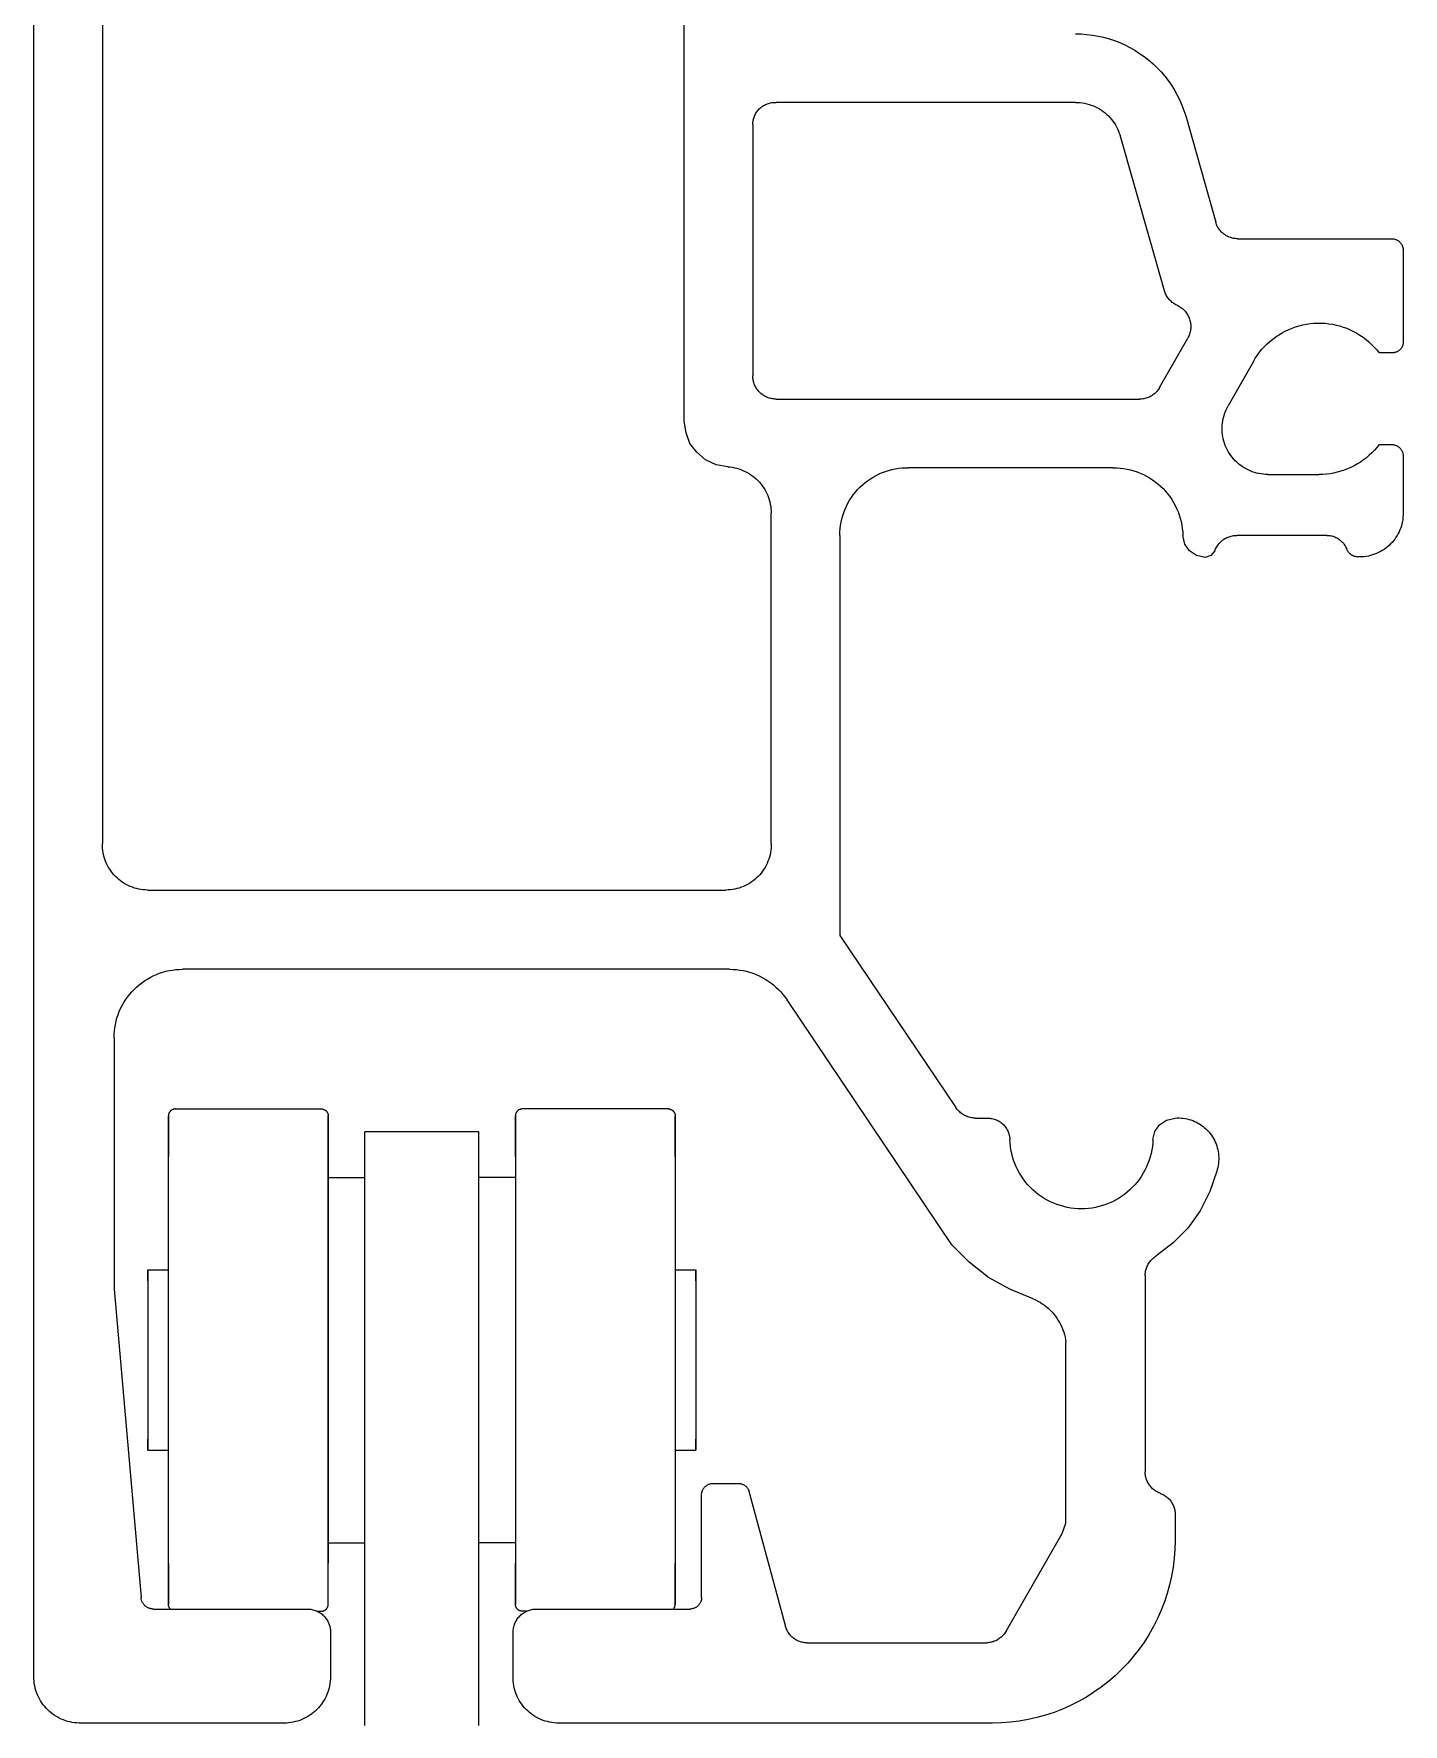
# Model space of a CAD drawing. Header units: millimetres. Extents: x -999 to 4635, y -962 to 3668.
# Drawn here: x -712.9 to -652.9, y 2954.6 to 3028.6 of the extents above; entities that cross this region are included whole.
import ezdxf

# ---------------------------------------------------------------- set-up
doc = ezdxf.new("R2010")
doc.units = ezdxf.units.MM
doc.layers.add('GORUNEN', color=7, linetype='Continuous', lineweight=9)

msp = doc.modelspace()

# ---------------------------------------------------------------- linework, layer by layer
at = {"layer": 'GORUNEN'}
for points in [[(-709.848, 3037.616), (-709.848, 2993.123)], [(-712.853, 2956.632), (-712.853, 3037.108)], [(-684.363, 3011.623), (-684.363, 3031.139)], [(-667.218, 3028.599), (-666.97, 3028.593), (-666.723, 3028.574), (-666.476, 3028.544), (-666.232, 3028.501), (-665.99, 3028.447), (-665.751, 3028.38), (-665.515, 3028.302), (-665.284, 3028.212), (-665.057, 3028.111), (-664.836, 3027.999), (-664.62, 3027.877), (-664.411, 3027.743), (-664.208, 3027.6), (-664.013, 3027.447), (-663.826, 3027.284), (-663.646, 3027.113), (-663.476, 3026.932), (-663.314, 3026.744), (-663.162, 3026.548), (-663.02, 3026.344), (-662.888, 3026.134), (-662.767, 3025.918), (-662.656, 3025.696), (-662.557, 3025.468), (-662.469, 3025.236), (-662.392, 3025)], [(-681.357, 3024.619), (-681.356, 3024.667), (-681.353, 3024.714), (-681.347, 3024.762), (-681.339, 3024.809), (-681.328, 3024.855), (-681.316, 3024.901), (-681.301, 3024.946), (-681.284, 3024.991), (-681.265, 3025.034), (-681.243, 3025.077), (-681.22, 3025.119), (-681.194, 3025.159), (-681.167, 3025.198), (-681.138, 3025.235), (-681.107, 3025.272), (-681.074, 3025.306), (-681.04, 3025.339), (-681.004, 3025.37), (-680.966, 3025.4), (-680.928, 3025.427), (-680.887, 3025.453), (-680.846, 3025.477), (-680.804, 3025.498), (-680.76, 3025.518), (-680.716, 3025.535), (-680.671, 3025.55), (-680.625, 3025.563), (-680.578, 3025.574), (-680.531, 3025.583), (-680.484, 3025.589), (-680.437, 3025.592), (-680.389, 3025.594), (-680.341, 3025.593)], [(-667.218, 3025.593), (-680.341, 3025.593)], [(-667.218, 3025.593), (-667.118, 3025.591), (-667.019, 3025.583), (-666.92, 3025.571), (-666.822, 3025.554), (-666.724, 3025.532), (-666.628, 3025.506), (-666.534, 3025.475), (-666.44, 3025.439), (-666.349, 3025.398), (-666.26, 3025.354), (-666.173, 3025.305), (-666.089, 3025.251), (-666.007, 3025.194), (-665.929, 3025.133), (-665.853, 3025.068), (-665.781, 3024.999), (-665.712, 3024.927), (-665.646, 3024.852), (-665.585, 3024.773), (-665.527, 3024.692), (-665.474, 3024.608), (-665.424, 3024.521), (-665.379, 3024.432), (-665.339, 3024.341), (-665.302, 3024.248), (-665.271, 3024.154)], [(-662.392, 3025), (-661.08, 3020.344)], [(-681.357, 3024.619), (-681.357, 3013.613)], [(-663.323, 3017.338), (-665.271, 3024.154)], [(-660.106, 3019.624), (-660.154, 3019.624), (-660.203, 3019.626), (-660.251, 3019.631), (-660.298, 3019.638), (-660.346, 3019.648), (-660.392, 3019.66), (-660.439, 3019.674), (-660.484, 3019.69), (-660.529, 3019.708), (-660.572, 3019.729), (-660.615, 3019.752), (-660.656, 3019.776), (-660.697, 3019.803), (-660.735, 3019.832), (-660.773, 3019.862), (-660.809, 3019.895), (-660.843, 3019.929), (-660.875, 3019.964), (-660.906, 3020.002), (-660.935, 3020.04), (-660.962, 3020.08), (-660.987, 3020.122), (-661.01, 3020.164), (-661.03, 3020.208), (-661.049, 3020.252), (-661.066, 3020.298), (-661.08, 3020.344)], [(-660.106, 3019.624), (-653.375, 3019.624)], [(-653.375, 3019.624), (-653.35, 3019.623), (-653.325, 3019.622), (-653.301, 3019.619), (-653.276, 3019.614), (-653.252, 3019.609), (-653.228, 3019.602), (-653.204, 3019.594), (-653.181, 3019.585), (-653.158, 3019.575), (-653.136, 3019.564), (-653.114, 3019.552), (-653.093, 3019.538), (-653.072, 3019.524), (-653.053, 3019.509), (-653.034, 3019.492), (-653.016, 3019.475), (-652.999, 3019.457), (-652.982, 3019.438), (-652.967, 3019.419), (-652.953, 3019.398), (-652.939, 3019.377), (-652.927, 3019.355), (-652.916, 3019.333), (-652.906, 3019.31), (-652.897, 3019.287), (-652.889, 3019.263), (-652.882, 3019.239), (-652.877, 3019.215), (-652.873, 3019.191), (-652.87, 3019.166), (-652.868, 3019.141), (-652.867, 3019.116)], [(-652.867, 3019.116), (-652.867, 3015.094)], [(-662.782, 3016.713), (-662.825, 3016.733), (-662.866, 3016.756), (-662.907, 3016.78), (-662.946, 3016.807), (-662.984, 3016.835), (-663.021, 3016.865), (-663.056, 3016.897), (-663.09, 3016.93), (-663.122, 3016.965), (-663.152, 3017.002), (-663.18, 3017.04), (-663.207, 3017.079), (-663.231, 3017.12), (-663.254, 3017.162), (-663.275, 3017.204), (-663.293, 3017.248), (-663.309, 3017.293), (-663.323, 3017.338)], [(-662.782, 3016.713), (-662.736, 3016.691), (-662.692, 3016.667), (-662.649, 3016.641), (-662.607, 3016.613), (-662.566, 3016.583), (-662.527, 3016.55), (-662.49, 3016.516), (-662.454, 3016.481), (-662.421, 3016.443), (-662.389, 3016.404), (-662.359, 3016.363), (-662.331, 3016.321), (-662.305, 3016.278), (-662.281, 3016.233), (-662.26, 3016.187), (-662.241, 3016.141), (-662.224, 3016.093), (-662.209, 3016.045), (-662.197, 3015.996), (-662.188, 3015.946), (-662.18, 3015.896), (-662.175, 3015.846), (-662.173, 3015.796), (-662.173, 3015.745), (-662.176, 3015.695), (-662.181, 3015.645), (-662.188, 3015.595), (-662.198, 3015.545), (-662.211, 3015.496), (-662.225, 3015.448), (-662.242, 3015.4), (-662.262, 3015.354), (-662.284, 3015.308), (-662.307, 3015.264)], [(-663.535, 3013.105), (-662.307, 3015.264)], [(-659.429, 3014.248), (-659.345, 3014.388), (-659.254, 3014.523), (-659.157, 3014.654), (-659.054, 3014.781), (-658.944, 3014.901), (-658.829, 3015.017), (-658.708, 3015.126), (-658.582, 3015.229), (-658.45, 3015.326), (-658.315, 3015.417), (-658.175, 3015.5), (-658.031, 3015.577), (-657.883, 3015.646), (-657.732, 3015.708), (-657.578, 3015.763), (-657.422, 3015.81), (-657.264, 3015.849), (-657.103, 3015.88), (-656.942, 3015.903), (-656.78, 3015.919), (-656.617, 3015.926), (-656.453, 3015.925), (-656.291, 3015.916), (-656.128, 3015.899), (-655.967, 3015.875), (-655.807, 3015.842), (-655.649, 3015.801), (-655.493, 3015.753), (-655.34, 3015.697), (-655.19, 3015.633), (-655.043, 3015.562), (-654.9, 3015.484), (-654.761, 3015.399), (-654.626, 3015.308), (-654.495, 3015.209), (-654.37, 3015.105), (-654.25, 3014.994), (-654.136, 3014.878), (-654.028, 3014.756), (-653.925, 3014.629)], [(-653.375, 3014.629), (-653.925, 3014.629)], [(-652.867, 3015.094), (-652.868, 3015.072), (-652.869, 3015.049), (-652.872, 3015.026), (-652.876, 3015.004), (-652.881, 3014.982), (-652.887, 3014.96), (-652.894, 3014.938), (-652.902, 3014.917), (-652.911, 3014.896), (-652.922, 3014.875), (-652.933, 3014.855), (-652.945, 3014.836), (-652.958, 3014.818), (-652.972, 3014.799), (-652.987, 3014.782), (-653.002, 3014.766), (-653.019, 3014.75), (-653.036, 3014.735), (-653.054, 3014.721), (-653.072, 3014.707), (-653.091, 3014.695), (-653.111, 3014.684), (-653.131, 3014.673), (-653.152, 3014.664), (-653.173, 3014.656), (-653.195, 3014.648), (-653.217, 3014.642), (-653.239, 3014.637), (-653.261, 3014.633), (-653.284, 3014.63), (-653.307, 3014.628), (-653.33, 3014.627), (-653.352, 3014.627), (-653.375, 3014.629)], [(-659.429, 3014.248), (-660.529, 3012.3)], [(-680.341, 3012.597), (-680.391, 3012.598), (-680.441, 3012.602), (-680.49, 3012.608), (-680.54, 3012.616), (-680.588, 3012.627), (-680.636, 3012.64), (-680.684, 3012.656), (-680.73, 3012.674), (-680.776, 3012.694), (-680.82, 3012.717), (-680.864, 3012.741), (-680.906, 3012.768), (-680.947, 3012.797), (-680.986, 3012.827), (-681.024, 3012.86), (-681.06, 3012.894), (-681.094, 3012.93), (-681.127, 3012.968), (-681.157, 3013.007), (-681.186, 3013.048), (-681.213, 3013.09), (-681.237, 3013.134), (-681.26, 3013.178), (-681.28, 3013.224), (-681.298, 3013.27), (-681.314, 3013.318), (-681.327, 3013.366), (-681.338, 3013.414), (-681.346, 3013.464), (-681.353, 3013.513), (-681.356, 3013.563), (-681.357, 3013.613)], [(-663.535, 3013.105), (-663.56, 3013.063), (-663.587, 3013.022), (-663.617, 3012.983), (-663.647, 3012.945), (-663.68, 3012.909), (-663.715, 3012.875), (-663.751, 3012.842), (-663.789, 3012.811), (-663.828, 3012.781), (-663.868, 3012.754), (-663.91, 3012.729), (-663.953, 3012.706), (-663.997, 3012.685), (-664.042, 3012.666), (-664.088, 3012.649), (-664.135, 3012.635), (-664.182, 3012.622), (-664.23, 3012.613), (-664.278, 3012.605), (-664.327, 3012.6), (-664.375, 3012.597), (-664.424, 3012.597)], [(-680.341, 3012.597), (-664.424, 3012.597)], [(-658.794, 3009.295), (-658.894, 3009.297), (-658.993, 3009.305), (-659.092, 3009.317), (-659.191, 3009.334), (-659.288, 3009.357), (-659.384, 3009.384), (-659.479, 3009.416), (-659.572, 3009.452), (-659.663, 3009.493), (-659.752, 3009.539), (-659.839, 3009.589), (-659.923, 3009.643), (-660.004, 3009.701), (-660.082, 3009.763), (-660.157, 3009.83), (-660.228, 3009.899), (-660.296, 3009.973), (-660.36, 3010.049), (-660.421, 3010.129), (-660.477, 3010.211), (-660.529, 3010.297), (-660.577, 3010.384), (-660.62, 3010.474), (-660.659, 3010.566), (-660.693, 3010.66), (-660.723, 3010.756), (-660.747, 3010.853), (-660.767, 3010.95), (-660.782, 3011.049), (-660.792, 3011.149), (-660.797, 3011.248), (-660.797, 3011.348), (-660.792, 3011.448), (-660.782, 3011.548), (-660.767, 3011.646), (-660.748, 3011.744), (-660.723, 3011.841), (-660.693, 3011.937), (-660.659, 3012.03), (-660.621, 3012.123), (-660.577, 3012.213), (-660.529, 3012.3)], [(-684.278, 3011.115), (-684.363, 3011.623)], [(-684.109, 3010.649), (-684.278, 3011.115)], [(-683.813, 3010.268), (-684.109, 3010.649)], [(-683.432, 3009.93), (-683.813, 3010.268)], [(-653.925, 3010.607), (-654.025, 3010.481), (-654.13, 3010.361), (-654.241, 3010.245), (-654.357, 3010.135), (-654.479, 3010.031), (-654.605, 3009.933), (-654.737, 3009.841), (-654.872, 3009.756), (-655.012, 3009.678), (-655.155, 3009.606), (-655.301, 3009.542), (-655.451, 3009.484), (-655.603, 3009.434), (-655.757, 3009.392), (-655.914, 3009.357), (-656.071, 3009.33), (-656.23, 3009.31), (-656.39, 3009.299), (-656.55, 3009.295)], [(-653.925, 3010.607), (-653.375, 3010.607)], [(-653.375, 3010.607), (-653.35, 3010.606), (-653.325, 3010.605), (-653.301, 3010.602), (-653.276, 3010.597), (-653.252, 3010.592), (-653.228, 3010.585), (-653.204, 3010.577), (-653.181, 3010.568), (-653.158, 3010.558), (-653.136, 3010.547), (-653.114, 3010.535), (-653.093, 3010.521), (-653.072, 3010.507), (-653.053, 3010.492), (-653.034, 3010.475), (-653.016, 3010.458), (-652.999, 3010.44), (-652.982, 3010.421), (-652.967, 3010.402), (-652.953, 3010.381), (-652.939, 3010.36), (-652.927, 3010.338), (-652.916, 3010.316), (-652.906, 3010.293), (-652.897, 3010.27), (-652.889, 3010.246), (-652.882, 3010.222), (-652.877, 3010.198), (-652.873, 3010.174), (-652.87, 3010.149), (-652.868, 3010.124), (-652.867, 3010.099)], [(-652.867, 3010.099), (-652.867, 3007.601)], [(-682.966, 3009.718), (-683.432, 3009.93)], [(-682.458, 3009.633), (-682.966, 3009.718)], [(-682.458, 3009.633), (-682.36, 3009.625), (-682.262, 3009.611), (-682.164, 3009.593), (-682.068, 3009.57), (-681.973, 3009.542), (-681.88, 3009.51), (-681.788, 3009.473), (-681.698, 3009.432), (-681.61, 3009.387), (-681.524, 3009.337), (-681.441, 3009.283), (-681.361, 3009.225), (-681.284, 3009.164), (-681.209, 3009.098), (-681.138, 3009.03), (-681.07, 3008.958), (-681.006, 3008.882), (-680.946, 3008.804), (-680.89, 3008.722), (-680.837, 3008.639), (-680.789, 3008.552), (-680.745, 3008.464), (-680.705, 3008.373), (-680.67, 3008.281), (-680.639, 3008.187), (-680.613, 3008.091), (-680.591, 3007.995), (-680.575, 3007.897), (-680.563, 3007.799), (-680.555, 3007.7), (-680.553, 3007.601)], [(-677.547, 3006.628), (-677.544, 3006.774), (-677.533, 3006.921), (-677.515, 3007.066), (-677.489, 3007.211), (-677.457, 3007.354), (-677.418, 3007.496), (-677.371, 3007.635), (-677.318, 3007.772), (-677.258, 3007.905), (-677.191, 3008.036), (-677.118, 3008.164), (-677.039, 3008.287), (-676.954, 3008.407), (-676.863, 3008.522), (-676.766, 3008.632), (-676.664, 3008.738), (-676.557, 3008.839), (-676.446, 3008.934), (-676.329, 3009.023), (-676.208, 3009.106), (-676.084, 3009.184), (-675.955, 3009.255), (-675.824, 3009.32), (-675.689, 3009.378), (-675.551, 3009.429), (-675.411, 3009.473), (-675.269, 3009.511), (-675.126, 3009.541), (-674.981, 3009.565), (-674.835, 3009.581), (-674.689, 3009.589), (-674.542, 3009.591)], [(-665.567, 3009.591), (-674.542, 3009.591)], [(-665.567, 3009.591), (-665.415, 3009.587), (-665.264, 3009.576), (-665.114, 3009.557), (-664.964, 3009.531), (-664.816, 3009.497), (-664.67, 3009.456), (-664.526, 3009.408), (-664.385, 3009.353), (-664.247, 3009.29), (-664.112, 3009.221), (-663.98, 3009.145), (-663.853, 3009.063), (-663.729, 3008.975), (-663.611, 3008.88), (-663.497, 3008.78), (-663.388, 3008.675), (-663.284, 3008.563), (-663.187, 3008.447), (-663.095, 3008.327), (-663.009, 3008.201), (-662.93, 3008.072), (-662.857, 3007.939), (-662.791, 3007.803), (-662.731, 3007.663), (-662.679, 3007.52), (-662.634, 3007.376), (-662.596, 3007.229), (-662.566, 3007.08), (-662.543, 3006.93), (-662.527, 3006.779), (-662.519, 3006.628)], [(-658.794, 3009.295), (-656.55, 3009.295)], [(-680.553, 2993.123), (-680.553, 3007.601)], [(-652.867, 3007.601), (-652.869, 3007.508), (-652.876, 3007.415), (-652.888, 3007.322), (-652.903, 3007.23), (-652.924, 3007.139), (-652.948, 3007.049), (-652.977, 3006.96), (-653.011, 3006.872), (-653.048, 3006.787), (-653.09, 3006.703), (-653.136, 3006.622), (-653.185, 3006.542), (-653.239, 3006.466), (-653.296, 3006.392), (-653.356, 3006.321), (-653.42, 3006.252), (-653.487, 3006.188), (-653.558, 3006.126), (-653.631, 3006.068), (-653.707, 3006.013), (-653.785, 3005.963), (-653.866, 3005.916), (-653.949, 3005.873), (-654.034, 3005.834), (-654.121, 3005.8), (-654.209, 3005.769), (-654.299, 3005.743), (-654.39, 3005.722), (-654.482, 3005.704), (-654.574, 3005.692), (-654.667, 3005.684), (-654.761, 3005.68), (-654.854, 3005.681)], [(-677.547, 3006.628), (-677.547, 2989.102)], [(-662.434, 3006.247), (-662.519, 3006.628)], [(-661.122, 3005.95), (-661.103, 3005.997), (-661.082, 3006.043), (-661.059, 3006.088), (-661.034, 3006.132), (-661.007, 3006.174), (-660.977, 3006.215), (-660.946, 3006.255), (-660.912, 3006.293), (-660.877, 3006.329), (-660.84, 3006.363), (-660.802, 3006.396), (-660.762, 3006.427), (-660.721, 3006.456), (-660.678, 3006.483), (-660.634, 3006.507), (-660.589, 3006.53), (-660.542, 3006.55), (-660.495, 3006.568), (-660.447, 3006.584), (-660.398, 3006.597), (-660.349, 3006.608), (-660.299, 3006.617), (-660.249, 3006.623), (-660.199, 3006.626), (-660.148, 3006.628)], [(-656.211, 3006.628), (-660.148, 3006.628)], [(-656.211, 3006.628), (-656.167, 3006.627), (-656.122, 3006.623), (-656.077, 3006.618), (-656.033, 3006.61), (-655.989, 3006.601), (-655.946, 3006.589), (-655.903, 3006.575), (-655.861, 3006.559), (-655.82, 3006.541), (-655.78, 3006.522), (-655.741, 3006.5), (-655.703, 3006.476), (-655.666, 3006.451), (-655.63, 3006.423), (-655.596, 3006.395), (-655.563, 3006.364), (-655.531, 3006.332), (-655.501, 3006.299), (-655.473, 3006.264), (-655.447, 3006.227), (-655.422, 3006.19), (-655.399, 3006.151), (-655.378, 3006.112), (-655.359, 3006.071), (-655.342, 3006.029)], [(-662.223, 3005.95), (-662.434, 3006.247)], [(-661.926, 3005.739), (-662.223, 3005.95)], [(-661.545, 3005.654), (-661.926, 3005.739)], [(-661.291, 3005.739), (-661.545, 3005.654)], [(-661.122, 3005.95), (-661.291, 3005.739)], [(-654.854, 3005.681), (-654.881, 3005.682), (-654.907, 3005.685), (-654.933, 3005.689), (-654.959, 3005.695), (-654.985, 3005.701), (-655.01, 3005.709), (-655.035, 3005.718), (-655.059, 3005.729), (-655.083, 3005.74), (-655.106, 3005.753), (-655.129, 3005.767), (-655.151, 3005.781), (-655.172, 3005.797), (-655.192, 3005.814), (-655.212, 3005.832), (-655.231, 3005.851), (-655.248, 3005.871), (-655.265, 3005.891), (-655.281, 3005.913), (-655.295, 3005.935), (-655.309, 3005.958), (-655.321, 3005.981), (-655.332, 3006.005), (-655.342, 3006.029)], [(-707.858, 2991.091), (-707.957, 2991.094), (-708.056, 2991.101), (-708.154, 2991.113), (-708.251, 2991.131), (-708.348, 2991.153), (-708.443, 2991.179), (-708.537, 2991.211), (-708.629, 2991.247), (-708.72, 2991.287), (-708.808, 2991.333), (-708.894, 2991.382), (-708.977, 2991.436), (-709.057, 2991.493), (-709.135, 2991.555), (-709.209, 2991.62), (-709.28, 2991.689), (-709.348, 2991.762), (-709.411, 2991.837), (-709.471, 2991.916), (-709.527, 2991.998), (-709.579, 2992.082), (-709.627, 2992.169), (-709.67, 2992.258), (-709.708, 2992.349), (-709.743, 2992.442), (-709.772, 2992.536), (-709.797, 2992.632), (-709.817, 2992.729), (-709.832, 2992.827), (-709.842, 2992.926), (-709.847, 2993.024), (-709.848, 2993.123)], [(-680.553, 2993.123), (-680.553, 2993.024), (-680.559, 2992.926), (-680.569, 2992.827), (-680.584, 2992.729), (-680.604, 2992.632), (-680.629, 2992.536), (-680.658, 2992.442), (-680.692, 2992.349), (-680.731, 2992.258), (-680.774, 2992.169), (-680.822, 2992.082), (-680.874, 2991.998), (-680.93, 2991.916), (-680.99, 2991.837), (-681.053, 2991.762), (-681.121, 2991.689), (-681.192, 2991.62), (-681.266, 2991.555), (-681.344, 2991.493), (-681.424, 2991.436), (-681.507, 2991.382), (-681.593, 2991.333), (-681.681, 2991.287), (-681.772, 2991.247), (-681.864, 2991.211), (-681.958, 2991.179), (-682.053, 2991.153), (-682.149, 2991.131), (-682.247, 2991.113), (-682.345, 2991.101), (-682.444, 2991.094), (-682.543, 2991.091)], [(-707.858, 2991.091), (-682.543, 2991.091)], [(-677.547, 2989.102), (-672.467, 2981.566)], [(-709.34, 2984.614), (-709.336, 2984.762), (-709.325, 2984.909), (-709.307, 2985.055), (-709.282, 2985.201), (-709.25, 2985.345), (-709.21, 2985.487), (-709.164, 2985.627), (-709.111, 2985.765), (-709.051, 2985.899), (-708.985, 2986.031), (-708.912, 2986.16), (-708.833, 2986.284), (-708.748, 2986.405), (-708.657, 2986.521), (-708.561, 2986.633), (-708.459, 2986.74), (-708.353, 2986.841), (-708.241, 2986.938), (-708.125, 2987.029), (-708.004, 2987.113), (-707.879, 2987.192), (-707.751, 2987.265), (-707.619, 2987.331), (-707.484, 2987.391), (-707.347, 2987.444), (-707.207, 2987.491), (-707.064, 2987.53), (-706.92, 2987.562), (-706.775, 2987.587), (-706.629, 2987.606), (-706.482, 2987.616), (-706.334, 2987.62)], [(-682.373, 2987.62), (-706.334, 2987.62)], [(-682.373, 2987.62), (-682.225, 2987.616), (-682.077, 2987.606), (-681.93, 2987.587), (-681.784, 2987.562), (-681.639, 2987.53), (-681.496, 2987.49), (-681.355, 2987.444), (-681.217, 2987.391), (-681.081, 2987.331), (-680.949, 2987.264), (-680.819, 2987.192), (-680.694, 2987.112), (-680.572, 2987.027), (-680.455, 2986.936), (-680.343, 2986.84), (-680.235, 2986.738), (-680.132, 2986.631), (-680.035, 2986.519), (-679.944, 2986.402), (-679.858, 2986.281)], [(-672.637, 2975.555), (-679.858, 2986.281)], [(-709.34, 2984.614), (-709.34, 2973.608)], [(-706.656, 2981.5), (-706.67, 2981.5), (-706.685, 2981.499), (-706.699, 2981.497), (-706.713, 2981.495), (-706.727, 2981.492), (-706.741, 2981.488), (-706.754, 2981.483), (-706.768, 2981.478), (-706.781, 2981.473), (-706.794, 2981.466), (-706.806, 2981.46), (-706.819, 2981.452), (-706.83, 2981.444), (-706.842, 2981.436), (-706.853, 2981.426), (-706.863, 2981.417), (-706.874, 2981.407), (-706.883, 2981.396), (-706.892, 2981.385), (-706.901, 2981.373), (-706.909, 2981.362), (-706.916, 2981.349), (-706.923, 2981.337), (-706.929, 2981.324), (-706.935, 2981.311), (-706.94, 2981.297), (-706.944, 2981.284), (-706.948, 2981.27), (-706.951, 2981.256), (-706.953, 2981.242), (-706.955, 2981.227), (-706.956, 2981.214), (-706.956, 2981.2)], [(-706.656, 2981.5), (-706.67, 2981.5), (-706.685, 2981.499), (-706.699, 2981.497), (-706.713, 2981.495), (-706.727, 2981.492), (-706.741, 2981.488), (-706.754, 2981.483), (-706.768, 2981.478), (-706.781, 2981.473), (-706.794, 2981.466), (-706.806, 2981.46), (-706.819, 2981.452), (-706.83, 2981.444), (-706.842, 2981.436), (-706.853, 2981.426), (-706.863, 2981.417), (-706.874, 2981.407), (-706.883, 2981.396), (-706.892, 2981.385), (-706.901, 2981.373), (-706.909, 2981.362), (-706.916, 2981.349), (-706.923, 2981.337), (-706.929, 2981.324), (-706.935, 2981.311), (-706.94, 2981.297), (-706.944, 2981.284), (-706.948, 2981.27), (-706.951, 2981.256), (-706.953, 2981.242), (-706.955, 2981.227), (-706.956, 2981.214), (-706.956, 2981.2)], [(-706.956, 2981.2), (-706.956, 2979.4)], [(-706.956, 2970.5), (-706.956, 2981.2)], [(-706.656, 2981.5), (-700.256, 2981.5)], [(-700.256, 2981.5), (-700.242, 2981.5), (-700.227, 2981.499), (-700.213, 2981.497), (-700.199, 2981.495), (-700.185, 2981.492), (-700.171, 2981.488), (-700.158, 2981.483), (-700.144, 2981.478), (-700.131, 2981.473), (-700.118, 2981.466), (-700.106, 2981.46), (-700.094, 2981.452), (-700.082, 2981.444), (-700.07, 2981.436), (-700.059, 2981.426), (-700.049, 2981.417), (-700.039, 2981.407), (-700.029, 2981.396), (-700.02, 2981.385), (-700.011, 2981.373), (-700.003, 2981.362), (-699.996, 2981.349), (-699.989, 2981.337), (-699.983, 2981.324), (-699.977, 2981.311), (-699.972, 2981.297), (-699.968, 2981.284), (-699.964, 2981.27), (-699.961, 2981.256), (-699.959, 2981.242), (-699.957, 2981.227), (-699.956, 2981.214), (-699.956, 2981.2)], [(-700.256, 2981.5), (-700.242, 2981.5), (-700.227, 2981.499), (-700.213, 2981.497), (-700.199, 2981.495), (-700.185, 2981.492), (-700.171, 2981.488), (-700.158, 2981.483), (-700.144, 2981.478), (-700.131, 2981.473), (-700.118, 2981.466), (-700.106, 2981.46), (-700.094, 2981.452), (-700.082, 2981.444), (-700.07, 2981.436), (-700.059, 2981.426), (-700.049, 2981.417), (-700.039, 2981.407), (-700.029, 2981.396), (-700.02, 2981.385), (-700.011, 2981.373), (-700.003, 2981.362), (-699.996, 2981.349), (-699.989, 2981.337), (-699.983, 2981.324), (-699.977, 2981.311), (-699.972, 2981.297), (-699.968, 2981.284), (-699.964, 2981.27), (-699.961, 2981.256), (-699.959, 2981.242), (-699.957, 2981.227), (-699.956, 2981.214), (-699.956, 2981.2)], [(-699.956, 2970.5), (-699.956, 2981.2)], [(-699.956, 2981.2), (-699.956, 2979.4)], [(-691.456, 2981.5), (-691.47, 2981.5), (-691.485, 2981.499), (-691.499, 2981.497), (-691.513, 2981.495), (-691.527, 2981.492), (-691.541, 2981.488), (-691.554, 2981.483), (-691.568, 2981.478), (-691.581, 2981.473), (-691.594, 2981.466), (-691.606, 2981.46), (-691.619, 2981.452), (-691.63, 2981.444), (-691.642, 2981.436), (-691.653, 2981.426), (-691.663, 2981.417), (-691.674, 2981.407), (-691.683, 2981.396), (-691.692, 2981.385), (-691.701, 2981.373), (-691.709, 2981.362), (-691.716, 2981.349), (-691.723, 2981.337), (-691.729, 2981.324), (-691.735, 2981.311), (-691.74, 2981.297), (-691.744, 2981.284), (-691.748, 2981.27), (-691.751, 2981.256), (-691.753, 2981.242), (-691.755, 2981.227), (-691.756, 2981.214), (-691.756, 2981.2)], [(-691.456, 2981.5), (-691.47, 2981.5), (-691.485, 2981.499), (-691.499, 2981.497), (-691.513, 2981.495), (-691.527, 2981.492), (-691.541, 2981.488), (-691.554, 2981.483), (-691.568, 2981.478), (-691.581, 2981.473), (-691.594, 2981.466), (-691.606, 2981.46), (-691.619, 2981.452), (-691.63, 2981.444), (-691.642, 2981.436), (-691.653, 2981.426), (-691.663, 2981.417), (-691.674, 2981.407), (-691.683, 2981.396), (-691.692, 2981.385), (-691.701, 2981.373), (-691.709, 2981.362), (-691.716, 2981.349), (-691.723, 2981.337), (-691.729, 2981.324), (-691.735, 2981.311), (-691.74, 2981.297), (-691.744, 2981.284), (-691.748, 2981.27), (-691.751, 2981.256), (-691.753, 2981.242), (-691.755, 2981.227), (-691.756, 2981.214), (-691.756, 2981.2)], [(-691.756, 2979.4), (-691.756, 2981.2)], [(-691.756, 2981.2), (-691.756, 2970.5)], [(-685.056, 2981.5), (-691.456, 2981.5)], [(-685.056, 2981.5), (-691.456, 2981.5)], [(-685.056, 2981.5), (-685.042, 2981.5), (-685.027, 2981.499), (-685.013, 2981.497), (-684.999, 2981.495), (-684.985, 2981.492), (-684.971, 2981.488), (-684.958, 2981.483), (-684.944, 2981.478), (-684.931, 2981.473), (-684.918, 2981.466), (-684.906, 2981.46), (-684.894, 2981.452), (-684.882, 2981.444), (-684.87, 2981.436), (-684.859, 2981.426), (-684.849, 2981.417), (-684.839, 2981.407), (-684.829, 2981.396), (-684.82, 2981.385), (-684.811, 2981.373), (-684.803, 2981.362), (-684.796, 2981.349), (-684.789, 2981.337), (-684.783, 2981.324), (-684.777, 2981.311), (-684.772, 2981.297), (-684.768, 2981.284), (-684.764, 2981.27), (-684.761, 2981.256), (-684.759, 2981.242), (-684.757, 2981.227), (-684.756, 2981.214), (-684.756, 2981.2)], [(-685.056, 2981.5), (-685.042, 2981.5), (-685.027, 2981.499), (-685.013, 2981.497), (-684.999, 2981.495), (-684.985, 2981.492), (-684.971, 2981.488), (-684.958, 2981.483), (-684.944, 2981.478), (-684.931, 2981.473), (-684.918, 2981.466), (-684.906, 2981.46), (-684.894, 2981.452), (-684.882, 2981.444), (-684.87, 2981.436), (-684.859, 2981.426), (-684.849, 2981.417), (-684.839, 2981.407), (-684.829, 2981.396), (-684.82, 2981.385), (-684.811, 2981.373), (-684.803, 2981.362), (-684.796, 2981.349), (-684.789, 2981.337), (-684.783, 2981.324), (-684.777, 2981.311), (-684.772, 2981.297), (-684.768, 2981.284), (-684.764, 2981.27), (-684.761, 2981.256), (-684.759, 2981.242), (-684.757, 2981.227), (-684.756, 2981.214), (-684.756, 2981.2)], [(-684.756, 2981.2), (-684.756, 2970.5)], [(-684.756, 2979.4), (-684.756, 2981.2)], [(-671.621, 2981.101), (-671.673, 2981.103), (-671.726, 2981.109), (-671.778, 2981.117), (-671.83, 2981.128), (-671.881, 2981.141), (-671.931, 2981.157), (-671.981, 2981.175), (-672.03, 2981.196), (-672.077, 2981.219), (-672.123, 2981.244), (-672.168, 2981.272), (-672.212, 2981.302), (-672.254, 2981.334), (-672.294, 2981.368), (-672.333, 2981.404), (-672.369, 2981.442), (-672.404, 2981.482), (-672.437, 2981.523), (-672.467, 2981.566)], [(-698.356, 2970.5), (-698.356, 2980.5)], [(-693.356, 2980.5), (-698.356, 2980.5)], [(-693.356, 2970.5), (-693.356, 2980.5)], [(-671.621, 2981.101), (-671.07, 2981.101)], [(-671.07, 2981.101), (-671.022, 2981.099), (-670.975, 2981.096), (-670.927, 2981.09), (-670.88, 2981.082), (-670.833, 2981.071), (-670.787, 2981.058), (-670.741, 2981.043), (-670.696, 2981.026), (-670.653, 2981.007), (-670.61, 2980.985), (-670.568, 2980.961), (-670.527, 2980.935), (-670.488, 2980.908), (-670.451, 2980.878), (-670.414, 2980.847), (-670.38, 2980.814), (-670.347, 2980.779), (-670.315, 2980.742), (-670.286, 2980.704), (-670.258, 2980.665), (-670.233, 2980.624), (-670.209, 2980.583), (-670.188, 2980.54), (-670.169, 2980.496), (-670.152, 2980.451), (-670.137, 2980.405), (-670.124, 2980.359), (-670.114, 2980.312), (-670.106, 2980.265), (-670.1, 2980.217), (-670.097, 2980.169)], [(-663.831, 2980.169), (-663.747, 2980.508)], [(-663.747, 2980.508), (-663.535, 2980.804)], [(-663.535, 2980.804), (-663.239, 2981.016)], [(-663.239, 2981.016), (-662.858, 2981.101)], [(-662.858, 2981.101), (-662.771, 2981.105), (-662.683, 2981.106), (-662.596, 2981.102), (-662.509, 2981.094), (-662.423, 2981.081), (-662.337, 2981.064), (-662.252, 2981.043), (-662.168, 2981.018), (-662.086, 2980.989), (-662.005, 2980.956), (-661.926, 2980.919), (-661.849, 2980.878), (-661.774, 2980.833), (-661.701, 2980.785), (-661.631, 2980.733), (-661.564, 2980.677), (-661.499, 2980.619), (-661.437, 2980.557), (-661.378, 2980.493), (-661.323, 2980.425), (-661.271, 2980.355), (-661.222, 2980.282), (-661.177, 2980.207), (-661.136, 2980.13), (-661.099, 2980.052), (-661.065, 2979.971), (-661.036, 2979.889), (-661.01, 2979.805), (-660.989, 2979.72), (-660.972, 2979.635), (-660.96, 2979.548), (-660.951, 2979.461), (-660.947, 2979.374), (-660.947, 2979.287), (-660.951, 2979.199), (-660.96, 2979.113), (-660.973, 2979.026), (-660.99, 2978.941), (-661.012, 2978.856), (-661.037, 2978.772)], [(-663.831, 2980.169), (-663.84, 2980.014), (-663.856, 2979.859), (-663.88, 2979.705), (-663.911, 2979.552), (-663.95, 2979.401), (-663.997, 2979.253), (-664.051, 2979.106), (-664.112, 2978.963), (-664.18, 2978.823), (-664.255, 2978.686), (-664.336, 2978.553), (-664.424, 2978.425), (-664.519, 2978.301), (-664.619, 2978.182), (-664.725, 2978.068), (-664.837, 2977.959), (-664.954, 2977.856), (-665.076, 2977.759), (-665.203, 2977.669), (-665.334, 2977.584), (-665.469, 2977.507), (-665.608, 2977.436), (-665.75, 2977.372), (-665.895, 2977.315), (-666.043, 2977.266), (-666.193, 2977.223), (-666.345, 2977.189), (-666.498, 2977.162), (-666.653, 2977.143), (-666.808, 2977.131), (-666.964, 2977.127), (-667.12, 2977.131), (-667.275, 2977.143), (-667.43, 2977.162), (-667.583, 2977.189), (-667.735, 2977.223), (-667.885, 2977.266), (-668.033, 2977.315), (-668.178, 2977.372), (-668.32, 2977.436), (-668.459, 2977.507), (-668.594, 2977.584), (-668.725, 2977.669), (-668.852, 2977.759), (-668.974, 2977.856), (-669.091, 2977.959), (-669.203, 2978.068), (-669.309, 2978.182), (-669.409, 2978.301), (-669.504, 2978.425), (-669.592, 2978.553), (-669.674, 2978.686), (-669.749, 2978.823), (-669.817, 2978.963), (-669.878, 2979.106), (-669.931, 2979.253), (-669.978, 2979.401), (-670.017, 2979.552), (-670.048, 2979.705), (-670.072, 2979.859), (-670.088, 2980.014), (-670.097, 2980.169)], [(-699.956, 2979.4), (-699.956, 2970.5)], [(-691.756, 2979.4), (-691.756, 2978.5)], [(-691.756, 2979.4), (-691.756, 2970.5)], [(-684.756, 2979.4), (-684.756, 2970.5)], [(-699.956, 2978.5), (-698.356, 2978.5)], [(-691.756, 2978.5), (-693.356, 2978.5)], [(-691.756, 2978.5), (-693.356, 2978.5)], [(-661.037, 2978.772), (-661.334, 2977.883)], [(-661.334, 2977.883), (-661.757, 2977.037)], [(-661.757, 2977.037), (-662.307, 2976.275)], [(-662.307, 2976.275), (-662.942, 2975.64)], [(-671.875, 2974.793), (-672.637, 2975.555)], [(-662.942, 2975.64), (-663.704, 2975.047)], [(-671.028, 2974.116), (-671.875, 2974.793)], [(-664.17, 2974.2), (-664.169, 2974.248), (-664.165, 2974.296), (-664.16, 2974.344), (-664.152, 2974.391), (-664.141, 2974.438), (-664.129, 2974.484), (-664.114, 2974.53), (-664.097, 2974.575), (-664.078, 2974.619), (-664.057, 2974.662), (-664.034, 2974.704), (-664.009, 2974.745), (-663.982, 2974.785), (-663.953, 2974.823), (-663.922, 2974.86), (-663.89, 2974.896), (-663.856, 2974.929), (-663.82, 2974.961), (-663.783, 2974.992), (-663.744, 2975.02), (-663.704, 2975.047)], [(-707.856, 2973.966), (-707.856, 2974.45)], [(-707.856, 2974.45), (-707.856, 2973.966)], [(-707.856, 2974.45), (-706.956, 2974.45)], [(-707.856, 2974.45), (-706.956, 2974.45)], [(-707.856, 2973.966), (-707.856, 2966.55)], [(-684.756, 2974.45), (-683.856, 2974.45)], [(-684.756, 2974.45), (-683.856, 2974.45)], [(-683.856, 2973.966), (-683.856, 2974.45)], [(-683.856, 2974.45), (-683.856, 2973.966)], [(-683.856, 2973.966), (-683.856, 2966.55)], [(-670.097, 2973.608), (-671.028, 2974.116)], [(-664.17, 2974.2), (-664.17, 2965.607)], [(-709.34, 2973.608), (-708.157, 2960.094)], [(-669.081, 2973.184), (-670.097, 2973.608)], [(-669.081, 2973.184), (-668.977, 2973.138), (-668.875, 2973.087), (-668.776, 2973.031), (-668.68, 2972.97), (-668.587, 2972.905), (-668.497, 2972.835), (-668.411, 2972.761), (-668.328, 2972.683), (-668.249, 2972.601), (-668.174, 2972.516), (-668.103, 2972.427), (-668.037, 2972.334), (-667.975, 2972.239), (-667.918, 2972.141), (-667.865, 2972.04), (-667.818, 2971.936), (-667.775, 2971.831), (-667.738, 2971.723), (-667.706, 2971.614), (-667.679, 2971.504), (-667.658, 2971.392), (-667.641, 2971.279)], [(-667.641, 2963.363), (-667.641, 2971.279)], [(-706.956, 2959.8), (-706.956, 2970.5)], [(-699.956, 2970.5), (-699.956, 2961.6)], [(-699.956, 2959.8), (-699.956, 2970.5)], [(-698.356, 2954.5), (-698.356, 2970.5)], [(-693.356, 2954.5), (-693.356, 2970.5)], [(-691.756, 2970.5), (-691.756, 2961.6)], [(-691.756, 2970.5), (-691.756, 2959.8)], [(-684.756, 2970.5), (-684.756, 2959.8)], [(-707.856, 2966.55), (-707.856, 2967.034)], [(-707.856, 2966.55), (-706.956, 2966.55)], [(-684.756, 2966.55), (-683.856, 2966.55)], [(-683.856, 2966.55), (-683.856, 2967.034)], [(-683.601, 2964.633), (-683.598, 2964.658), (-683.594, 2964.683), (-683.589, 2964.708), (-683.582, 2964.732), (-683.575, 2964.756), (-683.566, 2964.78), (-683.556, 2964.803), (-683.545, 2964.825), (-683.533, 2964.847), (-683.519, 2964.869), (-683.505, 2964.89), (-683.489, 2964.91), (-683.473, 2964.929), (-683.456, 2964.947), (-683.438, 2964.965), (-683.419, 2964.981), (-683.399, 2964.997), (-683.378, 2965.011), (-683.357, 2965.025), (-683.335, 2965.038), (-683.313, 2965.049), (-683.29, 2965.059), (-683.266, 2965.068), (-683.242, 2965.076), (-683.218, 2965.083), (-683.193, 2965.089), (-683.168, 2965.093), (-683.143, 2965.096), (-683.118, 2965.098), (-683.093, 2965.099)], [(-683.093, 2965.099), (-681.992, 2965.099)], [(-681.992, 2965.099), (-681.969, 2965.098), (-681.945, 2965.096), (-681.922, 2965.094), (-681.898, 2965.09), (-681.875, 2965.084), (-681.852, 2965.078), (-681.83, 2965.071), (-681.808, 2965.062), (-681.786, 2965.053), (-681.765, 2965.043), (-681.744, 2965.031), (-681.724, 2965.019), (-681.705, 2965.005), (-681.686, 2964.991), (-681.668, 2964.975), (-681.65, 2964.959), (-681.634, 2964.942), (-681.618, 2964.925), (-681.603, 2964.906), (-681.589, 2964.887), (-681.576, 2964.867), (-681.564, 2964.847), (-681.553, 2964.826), (-681.543, 2964.804), (-681.535, 2964.782), (-681.527, 2964.76)], [(-663.507, 2964.665), (-663.553, 2964.683), (-663.597, 2964.703), (-663.641, 2964.725), (-663.684, 2964.749), (-663.725, 2964.775), (-663.766, 2964.803), (-663.804, 2964.834), (-663.842, 2964.866), (-663.877, 2964.899), (-663.911, 2964.935), (-663.943, 2964.972), (-663.973, 2965.011), (-664.001, 2965.051), (-664.028, 2965.092), (-664.052, 2965.135), (-664.074, 2965.179), (-664.094, 2965.224), (-664.112, 2965.27), (-664.127, 2965.316), (-664.14, 2965.364), (-664.151, 2965.412), (-664.159, 2965.46), (-664.165, 2965.509), (-664.169, 2965.558), (-664.17, 2965.607)], [(-683.601, 2960.103), (-683.601, 2964.633)], [(-681.527, 2964.76), (-679.918, 2958.833)], [(-663.507, 2964.665), (-663.462, 2964.648), (-663.418, 2964.628), (-663.375, 2964.607), (-663.333, 2964.583), (-663.293, 2964.557), (-663.253, 2964.53), (-663.216, 2964.5), (-663.179, 2964.469), (-663.144, 2964.436), (-663.111, 2964.401), (-663.08, 2964.365), (-663.05, 2964.327), (-663.023, 2964.288), (-662.997, 2964.247), (-662.973, 2964.205), (-662.952, 2964.162), (-662.932, 2964.118), (-662.915, 2964.074), (-662.9, 2964.028), (-662.887, 2963.982), (-662.877, 2963.935), (-662.868, 2963.888), (-662.862, 2963.84), (-662.859, 2963.792), (-662.858, 2963.744)], [(-662.858, 2963.744), (-662.858, 2962.601)], [(-670.266, 2958.622), (-667.811, 2962.897)], [(-667.811, 2962.897), (-667.641, 2963.363)], [(-699.956, 2962.5), (-698.356, 2962.5)], [(-691.756, 2962.5), (-693.356, 2962.5)], [(-691.756, 2962.5), (-693.356, 2962.5)], [(-662.858, 2962.601), (-662.867, 2962.208), (-662.896, 2961.817), (-662.944, 2961.427), (-663.011, 2961.04), (-663.098, 2960.657), (-663.202, 2960.278), (-663.325, 2959.906), (-663.467, 2959.539), (-663.626, 2959.18), (-663.802, 2958.829), (-663.996, 2958.488), (-664.206, 2958.156), (-664.432, 2957.835), (-664.674, 2957.525), (-664.93, 2957.228), (-665.201, 2956.943), (-665.486, 2956.673), (-665.783, 2956.416), (-666.093, 2956.175), (-666.414, 2955.948), (-666.745, 2955.738), (-667.087, 2955.545), (-667.438, 2955.368), (-667.797, 2955.209), (-668.163, 2955.068), (-668.536, 2954.945), (-668.915, 2954.84), (-669.298, 2954.754), (-669.685, 2954.687), (-670.075, 2954.639), (-670.466, 2954.61), (-670.859, 2954.6)], [(-706.956, 2961.6), (-706.956, 2959.8)], [(-691.756, 2959.8), (-691.756, 2961.6)], [(-684.756, 2959.8), (-684.756, 2961.6)], [(-707.614, 2959.595), (-707.641, 2959.596), (-707.668, 2959.598), (-707.695, 2959.601), (-707.721, 2959.606), (-707.748, 2959.612), (-707.774, 2959.619), (-707.799, 2959.628), (-707.824, 2959.638), (-707.849, 2959.649), (-707.873, 2959.661), (-707.896, 2959.674), (-707.919, 2959.689), (-707.941, 2959.705), (-707.962, 2959.721), (-707.983, 2959.739), (-708.002, 2959.758), (-708.02, 2959.778), (-708.038, 2959.798), (-708.054, 2959.819), (-708.07, 2959.842), (-708.084, 2959.865), (-708.097, 2959.888), (-708.109, 2959.912), (-708.12, 2959.937), (-708.129, 2959.962), (-708.137, 2959.988), (-708.144, 2960.014), (-708.15, 2960.04), (-708.154, 2960.067), (-708.157, 2960.094)], [(-706.875, 2959.595), (-706.885, 2959.606), (-706.89, 2959.612), (-706.895, 2959.619), (-706.901, 2959.627), (-706.908, 2959.636), (-706.914, 2959.646), (-706.919, 2959.656), (-706.925, 2959.666), (-706.93, 2959.677), (-706.934, 2959.687), (-706.938, 2959.698), (-706.942, 2959.709), (-706.945, 2959.72), (-706.948, 2959.731), (-706.951, 2959.743), (-706.953, 2959.754), (-706.954, 2959.766), (-706.955, 2959.777), (-706.956, 2959.788), (-706.956, 2959.8)], [(-706.875, 2959.595), (-706.885, 2959.606), (-706.89, 2959.612), (-706.895, 2959.619), (-706.901, 2959.627), (-706.908, 2959.636), (-706.914, 2959.646), (-706.919, 2959.656), (-706.925, 2959.666), (-706.93, 2959.677), (-706.934, 2959.687), (-706.938, 2959.698), (-706.942, 2959.709), (-706.945, 2959.72), (-706.948, 2959.731), (-706.951, 2959.743), (-706.953, 2959.754), (-706.954, 2959.766), (-706.955, 2959.777), (-706.956, 2959.788), (-706.956, 2959.8)], [(-700.256, 2959.5), (-700.242, 2959.5), (-700.227, 2959.501), (-700.213, 2959.503), (-700.199, 2959.505), (-700.185, 2959.508), (-700.171, 2959.512), (-700.158, 2959.517), (-700.144, 2959.522), (-700.131, 2959.527), (-700.118, 2959.534), (-700.106, 2959.54), (-700.094, 2959.548), (-700.082, 2959.556), (-700.07, 2959.564), (-700.059, 2959.574), (-700.049, 2959.583), (-700.039, 2959.593), (-700.029, 2959.604), (-700.02, 2959.615), (-700.011, 2959.627), (-700.003, 2959.638), (-699.996, 2959.651), (-699.989, 2959.663), (-699.983, 2959.676), (-699.977, 2959.689), (-699.972, 2959.703), (-699.968, 2959.716), (-699.964, 2959.73), (-699.961, 2959.744), (-699.959, 2959.758), (-699.957, 2959.772), (-699.957, 2959.784), (-699.956, 2959.792), (-699.956, 2959.8)], [(-700.256, 2959.5), (-700.242, 2959.5), (-700.227, 2959.501), (-700.213, 2959.503), (-700.199, 2959.505), (-700.185, 2959.508), (-700.171, 2959.512), (-700.158, 2959.517), (-700.144, 2959.522), (-700.131, 2959.527), (-700.118, 2959.534), (-700.106, 2959.54), (-700.094, 2959.548), (-700.082, 2959.556), (-700.07, 2959.564), (-700.059, 2959.574), (-700.049, 2959.583), (-700.039, 2959.593), (-700.029, 2959.604), (-700.02, 2959.615), (-700.011, 2959.627), (-700.003, 2959.638), (-699.996, 2959.651), (-699.989, 2959.663), (-699.983, 2959.676), (-699.977, 2959.689), (-699.972, 2959.703), (-699.968, 2959.716), (-699.964, 2959.73), (-699.961, 2959.744), (-699.959, 2959.758), (-699.957, 2959.772), (-699.957, 2959.784), (-699.956, 2959.792), (-699.956, 2959.8)], [(-691.456, 2959.5), (-691.47, 2959.5), (-691.485, 2959.501), (-691.499, 2959.503), (-691.513, 2959.505), (-691.527, 2959.508), (-691.541, 2959.512), (-691.554, 2959.517), (-691.568, 2959.522), (-691.581, 2959.527), (-691.594, 2959.534), (-691.606, 2959.54), (-691.619, 2959.548), (-691.63, 2959.556), (-691.642, 2959.564), (-691.653, 2959.574), (-691.663, 2959.583), (-691.674, 2959.593), (-691.683, 2959.604), (-691.692, 2959.615), (-691.701, 2959.627), (-691.709, 2959.638), (-691.716, 2959.651), (-691.723, 2959.663), (-691.729, 2959.676), (-691.735, 2959.689), (-691.74, 2959.703), (-691.744, 2959.716), (-691.748, 2959.73), (-691.751, 2959.744), (-691.753, 2959.758), (-691.755, 2959.772), (-691.756, 2959.784), (-691.756, 2959.792), (-691.756, 2959.8)], [(-691.456, 2959.5), (-691.47, 2959.5), (-691.485, 2959.501), (-691.499, 2959.503), (-691.513, 2959.505), (-691.527, 2959.508), (-691.541, 2959.512), (-691.554, 2959.517), (-691.568, 2959.522), (-691.581, 2959.527), (-691.594, 2959.534), (-691.606, 2959.54), (-691.619, 2959.548), (-691.63, 2959.556), (-691.642, 2959.564), (-691.653, 2959.574), (-691.663, 2959.583), (-691.674, 2959.593), (-691.683, 2959.604), (-691.692, 2959.615), (-691.701, 2959.627), (-691.709, 2959.638), (-691.716, 2959.651), (-691.723, 2959.663), (-691.729, 2959.676), (-691.735, 2959.689), (-691.74, 2959.703), (-691.744, 2959.716), (-691.748, 2959.73), (-691.751, 2959.744), (-691.753, 2959.758), (-691.755, 2959.772), (-691.756, 2959.784), (-691.756, 2959.792), (-691.756, 2959.8)], [(-684.837, 2959.595), (-684.828, 2959.606), (-684.822, 2959.612), (-684.817, 2959.619), (-684.811, 2959.627), (-684.805, 2959.636), (-684.799, 2959.646), (-684.793, 2959.656), (-684.787, 2959.666), (-684.783, 2959.677), (-684.778, 2959.687), (-684.774, 2959.698), (-684.77, 2959.709), (-684.767, 2959.72), (-684.764, 2959.731), (-684.762, 2959.743), (-684.76, 2959.754), (-684.758, 2959.766), (-684.757, 2959.777), (-684.756, 2959.788), (-684.756, 2959.8)], [(-684.837, 2959.595), (-684.828, 2959.606), (-684.822, 2959.612), (-684.817, 2959.619), (-684.811, 2959.627), (-684.805, 2959.636), (-684.799, 2959.646), (-684.793, 2959.656), (-684.787, 2959.666), (-684.783, 2959.677), (-684.778, 2959.687), (-684.774, 2959.698), (-684.77, 2959.709), (-684.767, 2959.72), (-684.764, 2959.731), (-684.762, 2959.743), (-684.76, 2959.754), (-684.758, 2959.766), (-684.757, 2959.777), (-684.756, 2959.788), (-684.756, 2959.8)], [(-683.601, 2960.103), (-683.602, 2960.078), (-683.604, 2960.054), (-683.607, 2960.029), (-683.611, 2960.004), (-683.616, 2959.98), (-683.623, 2959.956), (-683.631, 2959.932), (-683.64, 2959.909), (-683.65, 2959.886), (-683.661, 2959.864), (-683.673, 2959.842), (-683.687, 2959.821), (-683.701, 2959.801), (-683.716, 2959.781), (-683.733, 2959.762), (-683.75, 2959.744), (-683.768, 2959.727), (-683.787, 2959.711), (-683.806, 2959.695), (-683.827, 2959.681), (-683.848, 2959.668), (-683.87, 2959.655), (-683.892, 2959.644), (-683.915, 2959.634), (-683.938, 2959.625), (-683.962, 2959.617), (-683.986, 2959.611), (-684.01, 2959.605), (-684.035, 2959.601), (-684.059, 2959.598), (-684.084, 2959.596), (-684.109, 2959.595)], [(-707.614, 2959.595), (-700.873, 2959.595)], [(-700.873, 2959.595), (-700.823, 2959.594), (-700.774, 2959.59), (-700.724, 2959.584), (-700.675, 2959.576), (-700.626, 2959.565), (-700.578, 2959.552), (-700.531, 2959.536), (-700.484, 2959.518), (-700.439, 2959.498), (-700.394, 2959.475), (-700.351, 2959.451), (-700.309, 2959.424), (-700.268, 2959.395), (-700.229, 2959.365), (-700.191, 2959.332), (-700.155, 2959.298), (-700.12, 2959.262), (-700.088, 2959.224), (-700.057, 2959.185), (-700.028, 2959.144), (-700.002, 2959.102), (-699.977, 2959.058), (-699.955, 2959.014), (-699.934, 2958.968), (-699.916, 2958.922), (-699.901, 2958.874), (-699.888, 2958.826), (-699.877, 2958.778), (-699.868, 2958.728), (-699.862, 2958.679), (-699.858, 2958.629), (-699.857, 2958.579)], [(-700.443, 2959.5), (-700.256, 2959.5)], [(-700.443, 2959.5), (-700.256, 2959.5)], [(-691.856, 2958.622), (-691.853, 2958.672), (-691.847, 2958.721), (-691.839, 2958.771), (-691.828, 2958.82), (-691.815, 2958.868), (-691.799, 2958.916), (-691.782, 2958.963), (-691.761, 2959.009), (-691.739, 2959.054), (-691.715, 2959.097), (-691.688, 2959.14), (-691.659, 2959.181), (-691.629, 2959.221), (-691.596, 2959.259), (-691.562, 2959.295), (-691.525, 2959.33), (-691.488, 2959.363), (-691.448, 2959.394), (-691.407, 2959.423), (-691.365, 2959.449), (-691.321, 2959.474), (-691.277, 2959.497), (-691.231, 2959.517), (-691.184, 2959.535), (-691.137, 2959.551), (-691.088, 2959.565), (-691.039, 2959.576), (-690.99, 2959.584), (-690.94, 2959.59), (-690.89, 2959.594), (-690.84, 2959.595)], [(-691.27, 2959.5), (-691.456, 2959.5)], [(-691.27, 2959.5), (-691.456, 2959.5)], [(-690.84, 2959.595), (-684.109, 2959.595)], [(-699.857, 2958.579), (-699.857, 2956.632)], [(-691.856, 2956.632), (-691.856, 2958.622)], [(-678.987, 2958.114), (-679.034, 2958.115), (-679.08, 2958.118), (-679.127, 2958.124), (-679.173, 2958.132), (-679.219, 2958.142), (-679.264, 2958.155), (-679.309, 2958.169), (-679.353, 2958.186), (-679.395, 2958.205), (-679.437, 2958.226), (-679.478, 2958.249), (-679.518, 2958.274), (-679.557, 2958.3), (-679.594, 2958.329), (-679.629, 2958.36), (-679.663, 2958.392), (-679.696, 2958.425), (-679.727, 2958.461), (-679.756, 2958.498), (-679.783, 2958.536), (-679.809, 2958.575), (-679.832, 2958.616), (-679.853, 2958.658), (-679.873, 2958.7), (-679.89, 2958.744), (-679.905, 2958.788), (-679.918, 2958.833)], [(-670.266, 2958.622), (-670.292, 2958.58), (-670.319, 2958.539), (-670.348, 2958.5), (-670.38, 2958.462), (-670.413, 2958.426), (-670.448, 2958.391), (-670.484, 2958.358), (-670.522, 2958.327), (-670.562, 2958.298), (-670.602, 2958.27), (-670.645, 2958.245), (-670.688, 2958.222), (-670.732, 2958.201), (-670.778, 2958.182), (-670.824, 2958.165), (-670.871, 2958.151), (-670.918, 2958.139), (-670.966, 2958.129), (-671.015, 2958.122), (-671.064, 2958.116), (-671.113, 2958.114)], [(-678.987, 2958.114), (-671.113, 2958.114)], [(-710.864, 2954.6), (-710.965, 2954.605), (-711.066, 2954.614), (-711.167, 2954.629), (-711.267, 2954.649), (-711.365, 2954.674), (-711.462, 2954.703), (-711.558, 2954.738), (-711.652, 2954.777), (-711.743, 2954.821), (-711.833, 2954.869), (-711.919, 2954.922), (-712.003, 2954.979), (-712.085, 2955.04), (-712.163, 2955.105), (-712.237, 2955.174), (-712.308, 2955.247), (-712.376, 2955.323), (-712.439, 2955.402), (-712.499, 2955.485), (-712.554, 2955.57), (-712.605, 2955.658), (-712.651, 2955.748), (-712.693, 2955.841), (-712.73, 2955.935), (-712.763, 2956.031), (-712.79, 2956.129), (-712.813, 2956.228), (-712.831, 2956.328), (-712.843, 2956.429), (-712.851, 2956.53), (-712.853, 2956.632)], [(-699.857, 2956.632), (-699.86, 2956.532), (-699.867, 2956.433), (-699.879, 2956.334), (-699.896, 2956.236), (-699.918, 2956.138), (-699.945, 2956.042), (-699.976, 2955.947), (-700.012, 2955.854), (-700.052, 2955.763), (-700.097, 2955.674), (-700.146, 2955.587), (-700.2, 2955.503), (-700.257, 2955.422), (-700.318, 2955.343), (-700.383, 2955.267), (-700.452, 2955.195), (-700.524, 2955.126), (-700.6, 2955.061), (-700.679, 2955), (-700.76, 2954.942), (-700.844, 2954.889), (-700.931, 2954.84), (-701.02, 2954.795), (-701.111, 2954.755), (-701.205, 2954.719), (-701.299, 2954.687), (-701.395, 2954.661), (-701.493, 2954.639), (-701.591, 2954.622), (-701.69, 2954.61), (-701.789, 2954.602), (-701.889, 2954.6)], [(-689.866, 2954.6), (-689.965, 2954.602), (-690.064, 2954.61), (-690.162, 2954.622), (-690.26, 2954.639), (-690.356, 2954.661), (-690.452, 2954.688), (-690.545, 2954.719), (-690.638, 2954.756), (-690.728, 2954.796), (-690.816, 2954.841), (-690.902, 2954.891), (-690.985, 2954.944), (-691.066, 2955.002), (-691.143, 2955.063), (-691.217, 2955.129), (-691.288, 2955.198), (-691.356, 2955.27), (-691.42, 2955.346), (-691.48, 2955.425), (-691.536, 2955.506), (-691.587, 2955.591), (-691.635, 2955.677), (-691.678, 2955.767), (-691.717, 2955.858), (-691.751, 2955.951), (-691.78, 2956.045), (-691.805, 2956.141), (-691.825, 2956.238), (-691.84, 2956.336), (-691.85, 2956.434), (-691.856, 2956.533), (-691.856, 2956.632)], [(-701.889, 2954.6), (-710.864, 2954.6)], [(-670.859, 2954.6), (-689.866, 2954.6)]]:
    msp.add_lwpolyline(points, dxfattribs=at)

doc.saveas('drawing.dxf')
